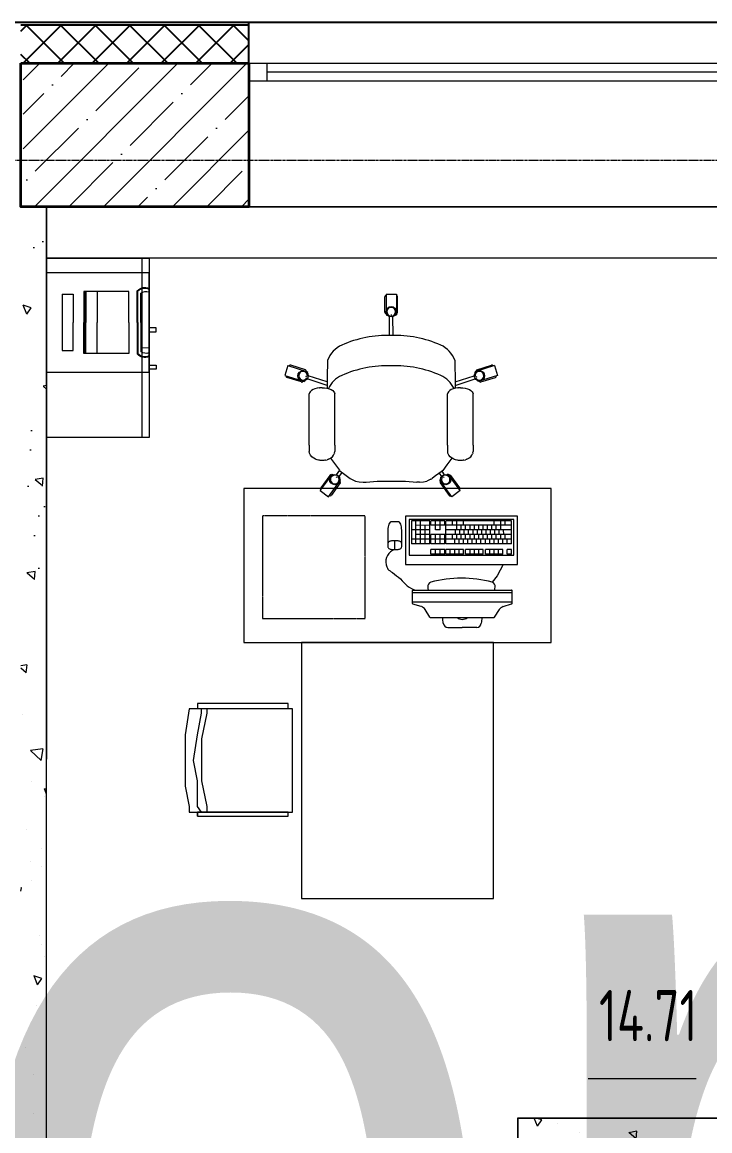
# Model space of a CAD drawing. Header units: millimetres. Extents: x 0 to 168960, y -92093 to 443706.
# Drawn here: x 19466 to 22151, y 316116 to 320442 of the extents above; entities that cross this region are included whole.
import ezdxf
from ezdxf.enums import TextEntityAlignment as Align

# ---------------------------------------------------------------- set-up
doc = ezdxf.new("R2018")
doc.units = ezdxf.units.MM
doc.linetypes.add('HIDDEN', pattern=[0.375, 0.25, -0.125])
doc.linetypes.add('осевая', pattern=[50.8, 31.75, -6.35, 6.35, -6.35])
for name, color, linetype, lineweight in [('_0', 7, 'Continuous', 15), ('АР_Названия помещений', 124, 'Continuous', 5), ('АР_Номер помещения', 1, 'Continuous', 25), ('АР_Окна БЛОК', 250, 'Continuous', 13), ('АР_Помещения_площадь', 19, 'Continuous', 9)]:
    doc.layers.add(name, color=color, linetype=linetype, lineweight=lineweight)
doc.layers.add('АР_Сущ.Несущая стена', color=7, linetype='Continuous')
doc.styles.add('ISOCPEUR', font='isocpeur.ttf', dxfattribs={"height": 175})
doc.styles.get("Standard").update_dxf_attribs({"font": 'arial.ttf'})

# ---------------------------------------------------------------- blocks, each defined once
blk = doc.blocks.new('ОКНО 1910')
at = {"layer": 'АР_Окна БЛОК', "color": 8, "ltscale": 0.1}
for points in [[(178763.3, -124524.8), (180673.3, -124524.8), (180673.3, -125084.8), (178763.3, -125084.8)], [(178763.3, -125014.8), (180673.3, -125014.8), (180673.3, -125084.8), (178763.3, -125084.8)], [(178763.3, -125014.8), (178833.3, -125014.8), (178833.3, -125084.8), (178763.3, -125084.8)], [(180603.3, -125014.8), (180673.3, -125014.8), (180673.3, -125084.8), (180603.3, -125084.8)]]:
    blk.add_lwpolyline(points, close=True, dxfattribs=at)
blk.add_lwpolyline([(178833.3, -125049.8), (180603.3, -125049.8)], dxfattribs=at)
blk = doc.blocks.new('3 ЭТАЖ')
at = {"layer": 'АР_Сущ.Несущая стена', "ltscale": 0.1}
h = blk.add_hatch(dxfattribs=at)
h.set_pattern_fill('ANSI37', color=8, scale=30, angle=180)
h.set_pattern_definition([(225, (306536.69, -168141.7), (67.35192, -67.35192), []), (315, (306536.69, -168141.7), (67.35192, 67.35192), [])])
h.paths.add_polyline_path([(127773.3, -43056.9), (128663.3, -43056.9), (128663.3, -42906.9), (127773.3, -42906.9)])
at = {"layer": 'АР_Сущ.Несущая стена', "lineweight": 13, "ltscale": 10000}
h = blk.add_hatch(dxfattribs=at)
h.set_pattern_fill('ANSI35', color=8, scale=30)
h.set_pattern_definition([(45, (-50091, 81467.89), (-134.70384, 134.70384), []), (45, (-49956.3, 81467.89), (-134.70384, 134.70384), [238.125, -47.625, 0, -47.625])])
h.paths.add_polyline_path([(128663.3, -43261.9), (127782.3, -43261.9), (127782.3, -43616.9), (128663.3, -43616.9), (128663.3, -43546.9)])
h.paths.add_polyline_path([(128663.3, -43056.9), (127782.3, -43056.9), (127782.3, -43261.9), (128663.3, -43261.9)])
at = {"layer": 'АР_Сущ.Несущая стена', "color": 8, "ltscale": 0.1}
for points in [[(174755.5, -42896.6), (182078.4, -42896.6), (182078.4, -59645.3), (112993.3, -59645.3), (112993.3, -42896.9), (133154.3, -42896.9)], [(127773.3, -42906.9), (128663.3, -42906.9)], [(128663.3, -43056.9), (128663.3, -42896.9)]]:
    blk.add_lwpolyline(points, dxfattribs=at)
at = {"layer": 'АР_Сущ.Несущая стена', "color": 8, "linetype": 'Continuous', "lineweight": 35, "flags": 128}
blk.add_lwpolyline([(127773.3, -43056.9), (128663.3, -43056.9), (128663.3, -43616.9), (127773.3, -43616.9)], close=True, dxfattribs=at)
at = {"layer": 'АР_Сущ.Несущая стена', "color": 8, "rotation": 180}
blk.add_blockref('ОКНО 1910', (309336.7, -168141.7), dxfattribs=at)
blk = doc.blocks.new('*U371')
at = {"color": 8, "style": 'ISOCPEUR', "width": 0.7, "flags": 1}
blk.add_attdef('КАТЕГОРИЯ', (-499.2, -2092.2), '', height=250, dxfattribs=at)
at = {"layer": 'АР_Номер помещения', "color": 8, "style": 'ISOCPEUR', "width": 0.7}
blk.add_attdef('НОМЕР_ПОМЕЩЕНИЯ', text='', height=300, dxfattribs=at).set_placement((-18510.5, 7567.3), align=Align.MIDDLE_CENTER)
at = {"layer": 'АР_Помещения_площадь', "color": 8, "style": 'ISOCPEUR', "width": 0.7}
blk.add_attdef('ПЛОЩАДЬ_ПОМЕЩЕНИЯ', text='', height=200, dxfattribs=at).set_placement((-14623.7, 5822.6), align=Align.MIDDLE_RIGHT)
at = {"layer": 'АР_Помещения_площадь', "color": 8, "lineweight": 30, "width": 0.7, "flags": 104}
blk.add_attdef('ИМЯ_ПОМЕЩЕНИЯ', text='', height=100, dxfattribs=at).set_placement((157.6, 1217.1), align=Align.MIDDLE_CENTER)
blk = doc.blocks.new('*U366')
at = {"layer": 'АР_Помещения_площадь', "color": 8}
blk.add_line((-19600.5, -68.5), (-20022.8, -68.5), dxfattribs=at)
at = {"color": 8, "style": 'ISOCPEUR', "width": 0.7, "flags": 1}
blk.add_attdef('КАТЕГОРИЯ', (-499.2, -2092.2), '', height=250, dxfattribs=at)
at = {"layer": 'АР_Номер помещения', "color": 8, "style": 'ISOCPEUR', "width": 0.7}
blk.add_attdef('НОМЕР_ПОМЕЩЕНИЯ', text='', height=300, dxfattribs=at).set_placement((-21196.5, -1818.5), align=Align.MIDDLE_CENTER)
at = {"layer": 'АР_Помещения_площадь', "color": 8, "lineweight": 30, "width": 0.7, "flags": 104}
blk.add_attdef('ИМЯ_ПОМЕЩЕНИЯ', text='', height=100, dxfattribs=at).set_placement((157.6, 1217.1), align=Align.MIDDLE_CENTER)
at = {"layer": 'АР_Помещения_площадь', "color": 8, "style": 'ISOCPEUR', "width": 0.7}
blk.add_attdef('ПЛОЩАДЬ_ПОМЕЩЕНИЯ', text='', height=200, dxfattribs=at).set_placement((-19595.6, 178), align=Align.MIDDLE_RIGHT)
blk = doc.blocks.new('стол с тумбой 1200х600')
at = {"color": 8}
blk.add_lwpolyline([(-19012.2, 19801.1), (-19012.2, 21001.1), (-19612.2, 21001.1), (-19612.2, 19801.1)], close=True, dxfattribs=at)
at = {"color": 8, "linetype": 'HIDDEN', "ltscale": 0.1}
blk.add_lwpolyline([(-19505.4, 19874.7), (-19105.4, 19874.7), (-19105.4, 20274.7), (-19505.4, 20274.7)], close=True, dxfattribs=at)
blk = doc.blocks.new('ПК-2')
at = {"color": 8, "extrusion": (6.19742e-05, -0.000470712, 1)}
for p, q in [((7035967.1, 1186827.6, 95), (7035877.1, 1186827.5, 95.1)), ((7035877.1, 1186827.5, 95.1), (7035877.6, 1186571, 94.9)), ((7035895.1, 1186827.5, 95.1), (7035895.6, 1186571, 94.9)), ((7035913.1, 1186827.5, 95.1), (7035913.6, 1186571, 94.9)), ((7035931.1, 1186827.6, 95.1), (7035931.6, 1186571.1, 94.9)), ((7035949.1, 1186827.6, 95.1), (7035949.6, 1186571.1, 94.9)), ((7035967.1, 1186827.6, 95), (7035967.6, 1186571.1, 94.9)), ((7036007.6, 1186827.7, 95), (7035989.6, 1186827.7, 95)), ((7036148.9, 1186442.6, 94.9), (7036148.1, 1186827.8, 95)), ((7036200.3, 1186829.7, 95), (7036149.9, 1186829.6, 95)), ((7036157.9, 1186440.8, 94.9), (7036157.1, 1186829.6, 95)), ((7036193.9, 1186440.9, 94.9), (7036193.1, 1186829.7, 95)), ((7036212.2, 1186795.1, 95), (7036202.1, 1186827.9, 95)), ((7036253.1, 1186761.9, 95), (7036223.8, 1186780.1, 95)), ((7036255.8, 1186512.8, 94.9), (7036255.4, 1186758, 95)), ((7036294.4, 1186691.8, 95), (7036294.6, 1186635.5, 94.9)), ((7036294.7, 1186579.1, 94.9), (7036294.6, 1186635.5, 94.9)), ((7035877.6, 1186566.5, 94.9), (7035877.7, 1186512.5, 94.9)), ((7035895.6, 1186566.5, 94.9), (7035895.7, 1186512.5, 94.9)), ((7035913.7, 1186548.5, 94.9), (7035913.7, 1186530.5, 94.9)), ((7035931.6, 1186566.6, 94.9), (7035931.7, 1186512.6, 94.9)), ((7035949.6, 1186566.6, 94.9), (7035949.7, 1186512.6, 94.9)), ((7035967.6, 1186566.6, 94.9), (7035967.7, 1186512.6, 94.9)), ((7035877.7, 1186508, 94.9), (7035877.9, 1186436, 94.9)), ((7035895.7, 1186508, 94.9), (7035895.9, 1186454, 94.9)), ((7035913.7, 1186508, 94.9), (7035913.9, 1186436, 94.9)), ((7035931.7, 1186508.1, 94.9), (7035931.9, 1186454.1, 94.9)), ((7035949.7, 1186508.1, 94.9), (7035949.9, 1186436.1, 94.9)), ((7035967.7, 1186508.1, 94.9), (7035967.9, 1186436.1, 94.9)), ((7036253.6, 1186508.9, 94.9), (7036224.3, 1186490.6, 94.9)), ((7036212.8, 1186475.5, 94.9), (7036202.9, 1186442.7, 94.9)), ((7035877.9, 1186436, 94.9), (7035967.9, 1186436.1, 94.9)), ((7036201.1, 1186440.9, 94.9), (7036150.7, 1186440.8, 94.9))]:
    blk.add_line(p, q, dxfattribs=at)
at = {"color": 8, "extrusion": (6.19742e-05, -0.000470712, 1), "elevation": -27.6}
for points in [[(7035859.1, 1186850), (7035859.9, 1186413.5), (7036048.9, 1186413.9), (7036048.1, 1186850.4)], [(7035872.6, 1186836.6), (7035873.4, 1186427.1), (7036012.9, 1186427.3), (7036012.1, 1186836.8)]]:
    blk.add_lwpolyline(points, close=True, dxfattribs=at)
for points in [[(7035967.2, 1186810.6), (7035949.2, 1186810.6)], [(7035989.6, 1186827.8), (7035989.7, 1186810.7)], [(7036007.7, 1186810.7), (7035989.7, 1186810.7)], [(7036007.6, 1186827.8), (7036007.7, 1186810.7)], [(7035895.2, 1186802), (7035877.2, 1186801.9)], [(7035895.2, 1186784.9), (7035877.2, 1186784.8)], [(7035913.2, 1186784.9), (7035895.2, 1186784.9)], [(7035913.2, 1186767.8), (7035895.2, 1186767.8)], [(7035931.2, 1186796.6), (7035913.2, 1186796.5)], [(7035931.2, 1186779.5), (7035913.2, 1186779.4)], [(7035949.2, 1186802.1), (7035931.2, 1186802)], [(7035949.2, 1186785), (7035931.2, 1186784.9)], [(7035949.2, 1186767.9), (7035931.2, 1186767.8)], [(7035967.2, 1186793.5), (7035949.2, 1186793.5)], [(7035967.2, 1186776.4), (7035949.2, 1186776.4)], [(7035989.7, 1186793.6), (7035989.8, 1186725.2)], [(7036007.7, 1186793.6), (7035989.7, 1186793.6)], [(7036007.7, 1186776.5), (7035989.7, 1186776.5)], [(7036007.7, 1186793.6), (7036007.8, 1186725.2)], [(7036048.2, 1186794.9), (7036092.7, 1186771.5), (7036117.2, 1186751.9)], [(7035895.3, 1186759.2), (7035877.3, 1186759.2)], [(7035913.3, 1186750.7), (7035895.3, 1186750.7)], [(7035913.3, 1186733.6), (7035895.3, 1186733.6)], [(7035931.2, 1186762.4), (7035913.2, 1186762.3)], [(7035931.3, 1186745.3), (7035913.3, 1186745.2)], [(7035931.3, 1186728.2), (7035913.3, 1186728.1)], [(7035949.3, 1186750.8), (7035931.3, 1186750.7)], [(7035949.3, 1186733.7), (7035931.3, 1186733.6)], [(7035967.3, 1186759.3), (7035949.3, 1186759.3)], [(7035967.3, 1186742.2), (7035949.3, 1186742.2)], [(7035967.3, 1186725.1), (7035949.3, 1186725.1)], [(7036007.8, 1186759.4), (7035989.8, 1186759.4)], [(7036007.8, 1186742.3), (7035989.8, 1186742.3)], [(7036007.8, 1186725.2), (7035989.8, 1186725.2)], [(7035913.3, 1186716.5), (7035895.3, 1186716.5)], [(7035913.4, 1186699.4), (7035895.4, 1186699.4)], [(7035913.4, 1186682.3), (7035895.4, 1186682.3)], [(7035931.3, 1186711.1), (7035913.3, 1186711)], [(7035931.4, 1186694), (7035913.4, 1186693.9)], [(7035931.4, 1186676.9), (7035913.4, 1186676.8)], [(7035949.3, 1186716.6), (7035931.3, 1186716.5)], [(7035949.4, 1186699.5), (7035931.4, 1186699.4)], [(7035949.4, 1186682.4), (7035931.4, 1186682.3)], [(7035967.3, 1186708), (7035949.3, 1186708)], [(7035967.4, 1186690.9), (7035949.4, 1186690.9)], [(7035989.8, 1186716.6), (7035990, 1186648.2)], [(7036007.8, 1186716.7), (7035989.8, 1186716.6)], [(7036007.9, 1186699.6), (7035989.9, 1186699.5)], [(7036007.9, 1186682.5), (7035989.9, 1186682.4)], [(7036007.8, 1186716.7), (7036008, 1186648.3)], [(7035895.5, 1186639.5), (7035877.5, 1186639.5)], [(7035913.4, 1186665.2), (7035895.4, 1186665.2)], [(7035913.5, 1186648.1), (7035895.5, 1186648.1)], [(7035931.4, 1186659.8), (7035913.4, 1186659.7)], [(7035931.5, 1186642.7), (7035913.5, 1186642.6)], [(7035949.4, 1186665.3), (7035931.4, 1186665.2)], [(7035949.5, 1186648.2), (7035931.5, 1186648.1)], [(7035967.4, 1186673.8), (7035949.4, 1186673.8)], [(7035967.4, 1186656.7), (7035949.4, 1186656.7)], [(7035967.5, 1186639.6), (7035949.5, 1186639.6)], [(7036007.9, 1186665.4), (7035989.9, 1186665.3)], [(7036008, 1186648.3), (7035990, 1186648.2)], [(7035990, 1186639.7), (7035990.1, 1186571.3)], [(7036008, 1186639.7), (7035990, 1186639.7)], [(7036008, 1186639.7), (7036008.1, 1186571.3)], [(7035895.5, 1186613.9), (7035877.5, 1186613.8)], [(7035895.6, 1186596.8), (7035877.6, 1186596.7)], [(7035913.5, 1186631), (7035895.5, 1186631)], [(7035913.5, 1186613.9), (7035895.5, 1186613.9)], [(7035931.5, 1186625.6), (7035913.5, 1186625.5)], [(7035931.5, 1186608.5), (7035913.5, 1186608.4)], [(7035949.5, 1186631.1), (7035931.5, 1186631)], [(7035949.5, 1186614), (7035931.5, 1186613.9)], [(7035949.6, 1186596.9), (7035931.6, 1186596.8)], [(7035967.5, 1186622.5), (7035949.5, 1186622.5)], [(7035967.5, 1186605.4), (7035949.5, 1186605.4)], [(7036008, 1186622.6), (7035990, 1186622.6)], [(7036008, 1186605.5), (7035990, 1186605.5)], [(7035967.6, 1186571.2), (7035877.6, 1186571.1)], [(7035895.6, 1186566.6), (7035877.6, 1186566.6)], [(7035913.7, 1186548.6), (7035877.7, 1186548.6)], [(7035967.6, 1186566.7), (7035931.6, 1186566.7)], [(7035967.7, 1186548.7), (7035931.7, 1186548.7)], [(7036008.1, 1186588.4), (7035990.1, 1186588.4)], [(7036008.1, 1186571.3), (7035990.1, 1186571.3)], [(7035990.1, 1186566.8), (7035990.2, 1186512.8)], [(7036008.1, 1186566.8), (7035990.1, 1186566.8)], [(7036008.2, 1186548.8), (7035990.2, 1186548.8)], [(7036008.1, 1186566.8), (7036008.2, 1186512.8)], [(7035913.7, 1186530.6), (7035877.7, 1186530.6)], [(7035895.7, 1186512.6), (7035877.7, 1186512.6)], [(7035967.7, 1186508.2), (7035877.7, 1186508.1)], [(7035967.7, 1186530.7), (7035931.7, 1186530.7)], [(7035967.7, 1186512.7), (7035931.7, 1186512.7)], [(7036008.2, 1186530.8), (7035990.2, 1186530.8)], [(7036008.2, 1186512.8), (7035990.2, 1186512.8)], [(7036008.2, 1186512.8), (7035990.2, 1186512.8)], [(7035967.8, 1186472.2), (7035877.8, 1186472.1)], [(7035967.8, 1186490.2), (7035895.8, 1186490.1)], [(7035967.8, 1186454.2), (7035877.8, 1186454.1)], [(7035989.9, 1186371.7), (7035957, 1186371.6)]]:
    blk.add_lwpolyline(points, dxfattribs=at)
for points in [[(7035989.9, 1186371.7, 0.397637), (7036050, 1186337.9, 0.110351), (7036066.5, 1186345.2, 0.08312), (7036079.9, 1186362.3, 0.014729), (7036105, 1186394.7, 0.170175), (7036148.8, 1186454, -0.037673)], [(7035968.4, 1186398.6, 0.114539), (7035964.1, 1186397.6, 0.103755), (7035960.3, 1186394.6, 0.091433), (7035957.9, 1186390.4, 0.084292), (7035957, 1186385.1), (7035957.1, 1186358.1, 0.084292), (7035958, 1186352.8, 0.091433), (7035960.4, 1186348.6, 0.103755), (7035964.2, 1186345.6, 0.114539), (7035968.5, 1186344.6, 0.114539)]]:
    blk.add_lwpolyline(points, format="xyb", dxfattribs=at)
blk.add_lwpolyline([(7035881.8, 1186384.9), (7035881.9, 1186357.9, 0.19919), (7035883.7, 1186353.6, 0.098412), (7035891.5, 1186348.4, 0.055653), (7035901.3, 1186345.6, 0.042416), (7035914.6, 1186344.5), (7035978.5, 1186344.6, 0.114539), (7035982.8, 1186345.6, 0.103755), (7035986.6, 1186348.6, 0.091433), (7035989, 1186352.9, 0.084292), (7035989.9, 1186358.2), (7035989.8, 1186385.2, 0.084292), (7035988.9, 1186390.4, 0.091433), (7035986.5, 1186394.7, 0.103755), (7035982.7, 1186397.7, 0.114539), (7035978.4, 1186398.6), (7035914.5, 1186398.5, 0.042416), (7035901.2, 1186397.4, 0.055653), (7035891.4, 1186394.5, 0.098412), (7035883.6, 1186389.3, 0.19919)], format="xyb", close=True, dxfattribs=at)
at = {"color": 8, "extrusion": (6.19742e-05, -0.000470712, 1)}
for centre, radius, start, end in [((7036149.9, 1186827.9, -27.6), 1.8, 90.1091, 180.1091), ((7036200.3, 1186828, -27.6), 1.8, 0.1091, 90.1091), ((7036134.2, 1186746.1, -27.6), 18, 82.9331, 161.3058), ((7036116.2, 1186600.9, -27.6), 164.3, 78.7654, 82.9331), ((7036238, 1186803.1, -27.6), 27, 197.1145, 238.1415), ((7036579.1, 1186631.2, -27.6), 477.4, 165.3648, 179.8791), ((7036250.8, 1186758.1, -27.6), 4.5, 0.1091, 59.6301), ((7036293.3, 1186965.7, -27.6), 256.3, 261.5096, 266.4787), ((7036276.4, 1186691.9, -27.6), 18, 0.1091, 86.4787), ((7036228.8, 1186635.5, -27.6), 33.8, 322.7271, 37.4911), ((7036579.1, 1186635.1, -27.6), 477.4, 180.3391, 194.8534), ((7036294.5, 1186305.4, -27.6), 256.3, 93.7395, 98.7086), ((7036276.6, 1186579.2, -27.6), 18, 273.7395, 0.1091), ((7036134.7, 1186518.5, -27.6), 18, 198.9124, 277.2851), ((7036251.3, 1186512.9, -27.6), 4.5, 300.5881, 0.1091), ((7036116.1, 1186663.6, -27.6), 164.3, 277.2851, 281.4528), ((7036238.7, 1186467.8, -27.6), 27, 122.0766, 163.1037), ((7036150.6, 1186442.7, -27.6), 1.8, 180.1091, 270.1091), ((7036201, 1186442.8, -27.6), 1.8, 270.1091, 0.1091)]:
    blk.add_arc(centre, radius, start, end, dxfattribs=at)
blk = doc.blocks.new('СК33 790х830')
at = {"color": 8}
for p, q in [((-25.4, 658.7), (-25.4, 718.7)), ((-20.4, 728.7), (19.6, 728.7)), ((-20.4, 728.7), (-20.4, 648.7)), ((19.6, 728.7), (19.6, 648.7)), ((24.6, 658.7), (24.6, 718.7)), ((-20.4, 648.7), (-16.3, 648.7)), ((-7.5, 567.9), (-6.5, 641.6)), ((-2.4, 648.7), (1.6, 648.7)), ((6.6, 567.9), (5.6, 641.6)), ((15.5, 648.7), (19.6, 648.7)), ((-403.5, 450.5), (-415.6, 412.4)), ((-403.5, 450.5), (-327.2, 426.2)), ((-335.3, 434), (-392.4, 452.2)), ((-248.7, 471.7), (-250.3, 402.2)), ((247.8, 471.7), (249.4, 380.4)), ((402.6, 450.5), (326.4, 426.2)), ((334.4, 434), (391.5, 452.2)), ((402.6, 450.5), (414.7, 412.4)), ((-415.6, 412.4), (-339.4, 388.1)), ((-350.4, 386.4), (-407.6, 404.6)), ((-338.1, 392), (-339.4, 388.1)), ((-332.7, 409.1), (-333.9, 405.2)), ((-250.3, 372.2), (-328.7, 398.8)), ((-327.2, 426.2), (-328.5, 422.3)), ((-250.3, 387.2), (-324.8, 410.3)), ((-250.3, 402.2), (-250.3, 398.4)), ((-250.3, 398.4), (-250.3, 380.4)), ((249.4, 387.2), (323.9, 410.3)), ((249.4, 372.2), (327.9, 398.8)), ((326.4, 426.2), (327.6, 422.3)), ((331.8, 409.1), (333, 405.2)), ((337.3, 392), (338.5, 388.1)), ((414.7, 412.4), (338.5, 388.1)), ((349.5, 386.4), (406.7, 404.6)), ((-316.5, 348.5), (-319.3, 343.9)), ((-311.9, 352.8), (-316.5, 348.5)), ((-305.7, 356.6), (-311.9, 352.8)), ((-298.1, 359.7), (-305.7, 356.6)), ((-289.5, 362), (-298.1, 359.7)), ((-289.5, 362), (-289.1, 362.1)), ((-280, 363.5), (-289.1, 362.1)), ((-280, 363.5), (-279.4, 363.5)), ((-270.4, 363.9), (-279.4, 363.5)), ((-270.4, 363.9), (-261.5, 363.5)), ((-261.5, 363.5), (-260.9, 363.5)), ((-260.9, 363.5), (-251.8, 362.1)), ((-251.8, 362.1), (-251.4, 362)), ((-251.4, 362), (-242.8, 359.7)), ((-250.3, 380.4), (-250.3, 369.8)), ((-250.3, 369.8), (-250.3, 361.7)), ((-242.8, 359.7), (-235.2, 356.6)), ((-235.2, 356.6), (-229, 352.8)), ((-229, 352.8), (-224.4, 348.5)), ((-224.4, 348.5), (-221.6, 343.9)), ((223.5, 348.5), (220.7, 343.9)), ((228.1, 352.8), (223.5, 348.5)), ((234.3, 356.6), (228.1, 352.8)), ((241.9, 359.7), (234.3, 356.6)), ((250.5, 362), (241.9, 359.7)), ((249.4, 380.4), (249.4, 369.8)), ((249.4, 369.8), (249.4, 361.7)), ((250.5, 362), (250.9, 362.1)), ((260, 363.5), (250.9, 362.1)), ((260, 363.5), (260.6, 363.5)), ((269.6, 363.9), (260.6, 363.5)), ((269.6, 363.9), (278.5, 363.5)), ((278.5, 363.5), (279.1, 363.5)), ((279.1, 363.5), (288.2, 362.1)), ((288.2, 362.1), (288.6, 362)), ((288.6, 362), (297.2, 359.7)), ((297.2, 359.7), (304.8, 356.6)), ((304.8, 356.6), (311, 352.8)), ((311, 352.8), (315.6, 348.5)), ((315.6, 348.5), (318.4, 343.9)), ((-319.3, 343.9), (-320.4, 340)), ((-320.4, 140.1), (-320.4, 340)), ((-221.6, 343.9), (-220.4, 340)), ((-220.8, 140.1), (-220.4, 340)), ((220.7, 343.9), (219.6, 340)), ((219.6, 140.1), (219.6, 340)), ((318.4, 343.9), (319.1, 340.1)), ((319.6, 140.1), (319.6, 340)), ((-320.4, 140.1), (-320.4, 131.4)), ((-320.4, 131.4), (-320.4, 122.9)), ((-220.8, 140.1), (-220.8, 131.4)), ((-220.8, 131.4), (-220.8, 122.9)), ((219.6, 140.1), (219.6, 131.4)), ((219.6, 131.4), (219.6, 122.9)), ((319.2, 140.1), (319.2, 131.4)), ((319.2, 131.4), (319.2, 122.9)), ((-320.4, 122.9), (-320.4, 114.9)), ((-319.1, 108.6), (-320.4, 114.9)), ((-318.2, 106.4), (-319.1, 108.6)), ((-315.4, 100.3), (-318.2, 106.4)), ((-310.9, 94.9), (-315.4, 100.3)), ((-304.8, 90.2), (-310.9, 94.9)), ((-302.8, 88.6), (-304.8, 90.2)), ((-295.9, 85.2), (-302.8, 88.6)), ((-245, 85.2), (-238, 88.6)), ((-236, 90.2), (-238, 88.6)), ((-237.4, 89.1), (-225.3, 73)), ((-236, 90.2), (-230, 94.9)), ((-230, 94.9), (-225.5, 100.3)), ((-225.5, 100.3), (-222.7, 106.4)), ((-221.8, 108.6), (-222.7, 106.4)), ((-221.8, 108.6), (-220.8, 115)), ((-220.8, 122.9), (-220.8, 115)), ((-220.8, 115), (-220.8, 115)), ((219.6, 122.9), (219.6, 114.9)), ((219.6, 114.9), (220.2, 113.4)), ((220.9, 108.6), (220.2, 113.4)), ((221.8, 106.4), (220.9, 108.6)), ((224.6, 100.3), (221.8, 106.4)), ((229.1, 94.9), (224.6, 100.3)), ((236.6, 89), (224.6, 72.9)), ((235.2, 90.2), (229.1, 94.9)), ((237.2, 88.6), (235.2, 90.2)), ((244.1, 85.2), (237.2, 88.6)), ((295, 85.2), (302, 88.6)), ((304, 90.2), (302, 88.6)), ((304, 90.2), (310, 94.9)), ((310, 94.9), (314.5, 100.3)), ((314.5, 100.3), (317.3, 106.4)), ((318.2, 108.6), (317.3, 106.4)), ((318.2, 108.6), (319.1, 114.9)), ((319.2, 122.9), (319.2, 114.9)), ((319.2, 115), (319.2, 115)), ((-293.4, 84.1), (-295.9, 85.2)), ((-289.9, 83.1), (-293.4, 84.1)), ((-283.9, 81.5), (-289.9, 83.1)), ((-281, 80.9), (-283.9, 81.5)), ((-277.7, 80.5), (-281, 80.9)), ((-274.1, 80.3), (-277.7, 80.5)), ((-270.4, 80.2), (-274.1, 80.3)), ((-266.7, 80.3), (-270.4, 80.2)), ((-263.2, 80.5), (-266.7, 80.3)), ((-259.9, 80.9), (-263.2, 80.5)), ((-257, 81.5), (-259.9, 80.9)), ((-257, 81.5), (-251, 83.1)), ((-247.5, 84.1), (-251, 83.1)), ((-245, 85.2), (-247.5, 84.1)), ((-225.3, 73), (-202.3, 41.8)), ((217.1, 63.1), (201.5, 41.6)), ((224.6, 72.9), (217.1, 63.1)), ((246.6, 84.1), (244.1, 85.2)), ((250.1, 83.1), (246.6, 84.1)), ((256.1, 81.5), (250.1, 83.1)), ((259, 80.9), (256.1, 81.5)), ((262.3, 80.5), (259, 80.9)), ((265.9, 80.3), (262.3, 80.5)), ((269.6, 80.2), (265.9, 80.3)), ((273.3, 80.3), (269.6, 80.2)), ((276.8, 80.5), (273.3, 80.3)), ((280.1, 80.9), (276.8, 80.5)), ((283, 81.5), (280.1, 80.9)), ((283, 81.5), (289, 83.1)), ((292.5, 84.1), (289, 83.1)), ((295, 85.2), (292.5, 84.1)), ((-277.2, -37.6), (-230.1, 27.1)), ((-240.1, 22), (-275.3, -26.6)), ((-244.8, -61.1), (-197.8, 3.6)), ((-230.1, 27.1), (-226.8, 24.7)), ((-215.6, 16.5), (-212.3, 14.2)), ((-202.3, 41.8), (-214.8, 24.6)), ((-192.4, 34.1), (-204.9, 17.4)), ((-202.3, 41.8), (-200.9, 40.2)), ((-201.1, 6), (-197.8, 3.6)), ((-200.9, 40.2), (-180.9, 25.8)), ((-180.9, 25.8), (-161, 10)), ((-161, 10), (-158.5, 8.1)), ((-158.5, 8.1), (-155.5, 6.7)), ((-155.5, 6.7), (-140, -0.5)), ((-55.9, 0), (55.9, 0)), ((55.1, 0), (99.4, -4.1)), ((154.6, 6.7), (139.1, -0.5)), ((154.6, 6.7), (157.6, 8.1)), ((157.6, 8.1), (160.1, 9.9)), ((174.1, 21.2), (160.1, 9.9)), ((180, 25.7), (174.1, 21.2)), ((200, 40.1), (180, 25.7)), ((186.6, 30.4), (196.3, 17.4)), ((192.4, 6), (189.1, 3.6)), ((236.1, -61.1), (189.1, 3.6)), ((196.8, 37.8), (206.1, 24.6)), ((200, 40.1), (201.5, 41.6)), ((206.9, 16.5), (203.7, 14.2)), ((221.5, 27.1), (218.1, 24.7)), ((268.5, -37.6), (221.5, 27.1)), ((231.4, 22), (266.7, -26.6)), ((-277.2, -37.6), (-244.8, -61.1)), ((-199.6, -7.4), (-234.9, -56)), ((-140, -0.5), (-125, -3.6)), ((-125, -3.6), (-109.6, -4.9)), ((-109.6, -4.9), (-98.7, -4.1)), ((-98.7, -4.1), (-55.1, 0)), ((110.5, -5), (99.4, -4.1)), ((110.5, -5), (125, -3.7)), ((125, -3.7), (139.1, -0.5)), ((190.9, -7.4), (226.2, -56)), ((268.5, -37.6), (236.1, -61.1))]:
    blk.add_line(p, q, dxfattribs=at)
for centre in [(-0.4, 660.7), (-344.7, 410.8), (343.9, 410.8), (-221, 5.7), (212.3, 5.7)]:
    blk.add_circle(centre, 20, dxfattribs=at)
for centre, radius, start, end in [((-20.4, 718.7), 5, 90, 180), ((19.6, 718.7), 5, 0, 90), ((-20.4, 658.7), 5, 180, 270), ((-0.4, 660.7), 17, 279.4623, 260.5377), ((19.6, 658.7), 5, 270, 0), ((-15.4, 128.3), 439.7, 88.0553, 113.9054), ((14.5, 128.3), 439.7, 66.0946, 91.9447), ((-152.2, 436.1), 102.8, 113.6677, 159.763), ((151.4, 436.1), 102.8, 20.237, 66.3323), ((-393.9, 447.5), 5, 72.3275, 162.3275), ((-336.8, 429.2), 5, 342.3275, 72.3275), ((-15.4, 9.9), 439.7, 88.0553, 113.9054), ((14.5, 9.9), 439.7, 66.0946, 91.9447), ((335.9, 429.2), 5, 107.6725, 197.6725), ((393, 447.5), 5, 17.6725, 107.6725), ((-406.1, 409.3), 5, 162.3275, 252.3275), ((-344.7, 410.8), 17, 351.7899, 332.8652), ((-348.9, 391.1), 5, 252.3275, 342.3275), ((-152.2, 317.7), 102.8, 113.6677, 155.3986), ((151.4, 317.7), 102.8, 24.6014, 66.3323), ((343.9, 410.8), 17, 207.1348, 188.2101), ((348, 391.1), 5, 197.6725, 287.6725), ((405.2, 409.3), 5, 287.6725, 17.6725), ((-236, 19), 5, 54, 144), ((-221, 5.7), 17, 63.4623, 44.5377), ((212.3, 5.7), 17, 135.4623, 116.5377), ((227.3, 19), 5, 36, 126), ((-271.3, -29.5), 5, 144, 234), ((-203.6, -4.5), 5, 324, 54), ((195, -4.5), 5, 126, 216), ((262.6, -29.5), 5, 306, 36), ((-238.9, -53), 5, 234, 324), ((230.2, -53), 5, 216, 306)]:
    blk.add_arc(centre, radius, start, end, dxfattribs=at)
blk = doc.blocks.new('тумба 700х400')
at = {"color": 8, "extrusion": (-6.19742e-05, 0.000470712, 1)}
blk.add_line((618.6, 27307.5, -0.4), (618.5, 26607.5, -0.5), dxfattribs=at)
at = {"color": 8}
blk.add_line((618.6, 26958.5, -0.5), (590.6, 26957.5, -0.5), dxfattribs=at)
at = {"color": 8, "elevation": 0.2}
blk.add_lwpolyline([(590.7, 26607.5), (990.6, 26607.5), (990.6, 27307.5), (590.7, 27307.5)], close=True, dxfattribs=at)
at = {"color": 8, "extrusion": (-6.19742e-05, 0.000470712, 1), "elevation": 12.6}
for points in [[(590.7, 27035.4), (590.7, 27018.8), (562.5, 27018.8), (562.5, 27035.4)], [(590.7, 26873.3), (590.7, 26889.8), (562.5, 26889.8), (562.5, 26873.3)]]:
    blk.add_lwpolyline(points, close=True, dxfattribs=at)
blk = doc.blocks.new('МФУ1')
at = {"color": 8, "extrusion": (-6.19742e-05, -0.000470712, 1)}
for p, q in [((7057681.4, 1166364.7, 0), (7057681.4, 1165975, -0.2)), ((7058080.7, 1166364.7, 0), (7057681.4, 1166364.7, 0)), ((7058080.7, 1165975, -0.2), (7058080.7, 1166364.7, 0)), ((7057742.4, 1166059.9, -0.2), (7057742.4, 1166279.7, 0)), ((7057742.4, 1166279.7, 0), (7057785.7, 1166279.7, 0)), ((7057785.7, 1166279.7, 0), (7057785.7, 1166169.8, -0.1)), ((7058003.1, 1166290.7, 0), (7057826.8, 1166290.7, 0)), ((7057826.8, 1166290.7, 0), (7057826.8, 1166169.8, -0.1)), ((7057830.4, 1166290.7, 0), (7057830.4, 1166169.8, -0.1)), ((7057834.6, 1166290.7, 0), (7057834.6, 1166169.8, -0.1)), ((7057879, 1166290.7, 0), (7057879, 1166169.8, -0.1)), ((7058003.1, 1166169.8, -0.1), (7058003.1, 1166290.7, 0)), ((7058035.7, 1166169.8, -0.1), (7058035.7, 1166292.9, 0)), ((7058038.2, 1166169.8, -0.1), (7058038.2, 1166292.9, 0)), ((7058049.3, 1166169.8, -0.1), (7058049.3, 1166283.8, 0)), ((7057785.7, 1166059.9, -0.1), (7057785.7, 1166169.8, -0.1)), ((7057826.8, 1166049, -0.2), (7057826.8, 1166169.8, -0.1)), ((7057830.4, 1166049, -0.2), (7057830.4, 1166169.8, -0.1)), ((7057834.6, 1166049, -0.2), (7057834.6, 1166169.8, -0.1)), ((7057879, 1166049, -0.1), (7057879, 1166169.8, -0.1)), ((7058003.1, 1166169.8, -0.1), (7058003.1, 1166049, -0.1)), ((7058035.7, 1166169.8, -0.1), (7058035.7, 1166046.7, -0.1)), ((7058038.2, 1166169.8, -0.1), (7058038.2, 1166046.7, -0.1)), ((7058049.3, 1166169.8, -0.1), (7058049.3, 1166169.8, -0.1)), ((7058049.3, 1166169.8, -0.1), (7058049.3, 1166055.9, -0.1)), ((7057742.4, 1166059.9, -0.2), (7057785.7, 1166059.9, -0.1)), ((7058003.1, 1166049, -0.1), (7057826.8, 1166049, -0.2)), ((7057681.4, 1165975, -0.2), (7058080.7, 1165975, -0.2))]:
    blk.add_line(p, q, dxfattribs=at)
for centre, radius, start, end in [((7058064.1, 1166270.4, -986.4), 36, 62.5085, 142.073), ((7058064.1, 1166267.9, -986.4), 35.8, 62.3607, 136.4153), ((7058069.9, 1166256.9, -986.4), 33.6, 71.1864, 127.7559), ((7058064.1, 1166068.5, -986.4), 36, 217.927, 297.4915), ((7058064.1, 1166071.1, -986.4), 35.8, 223.6554, 297.5943), ((7058069.9, 1166082.1, -986.4), 33.6, 232.2441, 288.8136)]:
    blk.add_arc(centre, radius, start, end, dxfattribs=at)

msp = doc.modelspace()

# ---------------------------------------------------------------- hatches: boundary and pattern name
at = {"layer": '_0', "ltscale": 100}
h = msp.add_hatch(dxfattribs=at)
h.set_pattern_fill('AR-CONC', color=256, scale=2, angle=90)
h.set_pattern_definition([(140, (-126539.55, 136709.7), (31.87817, 364.36934), [38.1, -419.1]), (85, (-126539.55, 136709.7), (-382.1137, -70.48684), [30.48, -335.28117]), (190.45144, (-126536.9, 136740.06), (-350.2355, 293.8825), [32.38, -356.1805]), (136.1842, (-126641.15, 136709.7), (84.08466, 542.1581), [57.15, -628.65]), (186.63556, (-126634.14, 136754.87), (-494.8522, 474.8083), [48.57, -534.2712]), (81.18415, (-126641.15, 136709.7), (-494.8522, 474.8083), [45.7199, -502.9195]), (111, (-126615.75, 136760.5), (204.5304, 303.2288), [38.1, -419.1]), (56, (-126615.75, 136760.5), (-368.37593, 123.60406), [30.48, -335.28]), (161.45145, (-126598.7, 136785.76), (-163.84554, 426.83284), [32.38, -356.1799]), (127.5, (-126539.55, 136709.69), (-169.11008, 6.17721), [0, -331.216, 0, -340.36, 0, -336.55]), (97.5, (-126539.55, 136709.7), (-200.36115, 133.63933), [0, -194.056, 0, -323.596, 0, -128.27]), (57.5, (-126539.55, 136596.41), (11.45749, 271.18119), [0, -127, 0, -396.24, 0, -525.78]), (47.5, (-126539.55, 136545.6), (-50.85298, 296.25836), [0, -165.1, 0, -263.144, 0, -373.38])])
h.paths.add_polyline_path([(22341.69, 318306.396), (22341.043, 318264.049), (22325.162, 318264.291), (22325.809, 318306.639)], flags=16)
h.paths.add_polyline_path([(23272.903, 316065.56), (23273.214, 316065.589), (23273.158, 315865.56), (21531.669, 315865.56), (21531.669, 316065.56)], flags=16)
h.paths.add_polyline_path([(22507.675, 316016.795), (23007.675, 316016.795), (23007.675, 315866.795), (22507.675, 315866.795)], flags=0)
h.paths.add_polyline_path([(21046.474, 313411.512), (21046.474, 313311.512), (21533.693, 313311.512), (21533.693, 313411.512), (21501.669, 313411.512), (21501.669, 315765.56), (23273.13, 315765.56), (23272.69, 314201.512), (22533.693, 314201.512), (22533.693, 313701.512), (22633.693, 313701.512), (22633.693, 314111.512), (23272.665, 314111.512), (23272.55, 313701.512), (23372.55, 313701.512), (23373.214, 316065.56), (23985.08, 316065.56), (23985.011, 316165.56), (22775.045, 316165.56), (22775.045, 319721.941), (22675.045, 319721.908), (22675.045, 317688.958), (22679.857, 317688.958), (22679.857, 317188.958), (22675.045, 317188.958), (22675.045, 316165.56), (22423.991, 316165.56), (22423.991, 317188.958), (22420.614, 317188.958), (22420.614, 317688.958), (22423.991, 317688.958), (22423.991, 319721.793), (22323.991, 319721.793), (22323.991, 316165.56), (21431.669, 316165.56), (21401.669, 315615.392), (21401.669, 313411.512)])
h.paths.add_polyline_path([(19946.474, 313408.559), (19946.474, 313509.419), (19161.278, 313509.419), (19161.278, 313408.559)])
h = msp.add_hatch(dxfattribs=at)
h.set_pattern_fill('AR-CONC', color=256, scale=2, angle=90)
h.set_pattern_definition([(140, (9470.45, 508564.77), (31.87817, 364.36934), [38.1, -419.1]), (85, (9470.45, 508564.77), (-382.1137, -70.48684), [30.48, -335.2812]), (190.45144, (9473.1, 508595.13), (-350.2355, 293.8825), [32.38, -356.1805]), (136.1842, (9368.85, 508564.77), (84.0847, 542.1581), [57.15, -628.65]), (186.63556, (9375.86, 508609.95), (-494.8522, 474.8083), [48.57, -534.2712]), (81.18415, (9368.85, 508564.77), (-494.8522, 474.8083), [45.72, -502.9195]), (111, (9394.25, 508615.57), (204.5304, 303.2288), [38.1, -419.1]), (56, (9394.25, 508615.57), (-368.3759, 123.60406), [30.48, -335.28]), (161.45145, (9411.3, 508640.84), (-163.84554, 426.83284), [32.38, -356.1799]), (127.5, (9470.45, 508564.77), (-169.11008, 6.17721), [0, -331.216, 0, -340.36, 0, -336.55]), (97.5, (9470.45, 508564.77), (-200.36115, 133.63933), [0, -194.056, 0, -323.596, 0, -128.27]), (57.5, (9470.45, 508451.49), (11.45749, 271.18119), [0, -127, 0, -396.24, 0, -525.78]), (47.5, (9470.45, 508400.69), (-50.85298, 296.25836), [0, -165.1, 0, -263.144, 0, -373.38])])
h.paths.add_polyline_path([(19461.278, 316465.56), (19561.278, 316465.56), (19561.278, 319601.793), (19461.278, 319601.793)])
h.paths.add_polyline_path([(19561.278, 316465.56), (19461.278, 316465.56), (19461.278, 313408.559), (19561.278, 313408.559)])

# ---------------------------------------------------------------- linework, layer by layer
at = {"layer": '_0', "linetype": 'осевая', "ltscale": 0.3}
msp.add_line((1843.707, 319903.426), (74501.816, 319903.426), dxfattribs=at)
at = {"layer": '_0', "ltscale": 0.1}
for points in [[(19561.278, 319721.793), (19561.278, 317565.56)], [(19561.278, 319521.793), (22323.991, 319521.793)], [(19561.307, 315615.56), (19561.278, 317565.56)], [(21046.474, 313508.559), (21401.669, 313508.559), (21401.669, 316165.56), (22323.991, 316165.56)]]:
    msp.add_lwpolyline(points, dxfattribs=at)
at = {"layer": '_0'}
for points in [[(22323.991, 316165.56), (21401.669, 316165.644), (21401.669, 313508.475), (19561.278, 313510.447), (19561.278, 319721.793), (22323.991, 319721.793)], [(20556.294, 318021.793), (20556.294, 317021.793), (21306.294, 317021.793), (21306.294, 318021.793)]]:
    msp.add_lwpolyline(points, close=True, dxfattribs=at)
for points in [[(20505.108, 317761.967), (20505.108, 317783.143), (20150.397, 317783.143), (20150.397, 317761.967)], [(20150.4, 317783.143), (20150.4, 317761.967)], [(20505.111, 317761.967), (20505.111, 317783.143)], [(20118.633, 317380.783), (20118.633, 317359.602), (20166.279, 317359.602), (20150.397, 317380.778), (20150.397, 317481.369), (20134.515, 317560.785), (20150.397, 317661.371), (20166.279, 317746.08), (20166.279, 317761.962), (20118.633, 317761.962), (20102.748, 317661.371), (20102.748, 317460.193), (20118.633, 317380.778)], [(20520.993, 317761.967), (20118.633, 317761.967), (20102.751, 317661.376), (20102.751, 317460.199), (20118.633, 317380.783)], [(20166.282, 317359.607), (20150.4, 317380.783), (20150.4, 317481.375), (20134.518, 317560.79), (20150.4, 317661.376), (20166.282, 317746.085), (20166.282, 317761.967)], [(20187.458, 317761.967), (20187.458, 317746.085), (20166.282, 317645.494)], [(20520.993, 317359.607), (20520.993, 317761.967)], [(20166.282, 317645.494), (20166.282, 317481.375), (20187.458, 317380.783), (20187.458, 317359.607)], [(20118.633, 317359.607), (20520.993, 317359.607)], [(20150.397, 317359.607), (20150.397, 317343.725), (20505.111, 317343.725), (20505.111, 317359.613)], [(20505.111, 317359.613), (20150.4, 317359.613), (20150.4, 317343.731), (20150.4, 317359.613)]]:
    msp.add_lwpolyline(points, dxfattribs=at)

# ---------------------------------------------------------------- block references
for name, p in [('3 ЭТАЖ', (-108312.067, 363338.701)), ('СК33 790х830', (20907.294, 318651.457))]:
    msp.add_blockref(name, p, dxfattribs=at)
at = {"layer": '_0', "xscale": -1}
msp.add_blockref('тумба 700х400', (20551.913, 292214.252, -0.176), dxfattribs=at)
at = {"layer": '_0', "xscale": -1, "rotation": 180}
msp.add_blockref('МФУ1', (-7038120.125, 1485440.118, 0.196), dxfattribs=at)
at = {"layer": '_0'}
for name, p, rotation in [('стол с тумбой 1200х600', (530.182, 299009.617), 270), ('ПК-2', (-1152053.089, 7356620.435, -94.964), 269.8909180547823)]:
    msp.add_blockref(name, p, dxfattribs=dict(at, rotation=rotation))
ref = msp.add_blockref('*U371', (33928.426, 308804.592), dxfattribs=at)
lines = msp.add_mtext('\\W0.8000;Коридор с рекреацией ', dxfattribs={"layer": 'АР_Названия помещений', "color": 8, "insert": (16784.375, 317838.04), "char_height": 3787.10462, "width": 1779.62855, "attachment_point": 1})
ref.add_attrib('ИМЯ_ПОМЕЩЕНИЯ', '', (16784.375, 317838.04), dxfattribs={"flags": 104}).embed_mtext(lines)
ref = msp.add_blockref('*U366', (41698.426, 316387.183), dxfattribs=at)
ref.add_attrib('ПЛОЩАДЬ_ПОМЕЩЕНИЯ', '14.71', dxfattribs={"layer": 'АР_Помещения_площадь', "color": 8, "height": 200, "style": 'ISOCPEUR', "width": 0.7}).set_placement((22102.819, 316565.207), align=Align.MIDDLE_RIGHT)

doc.saveas('drawing.dxf')
